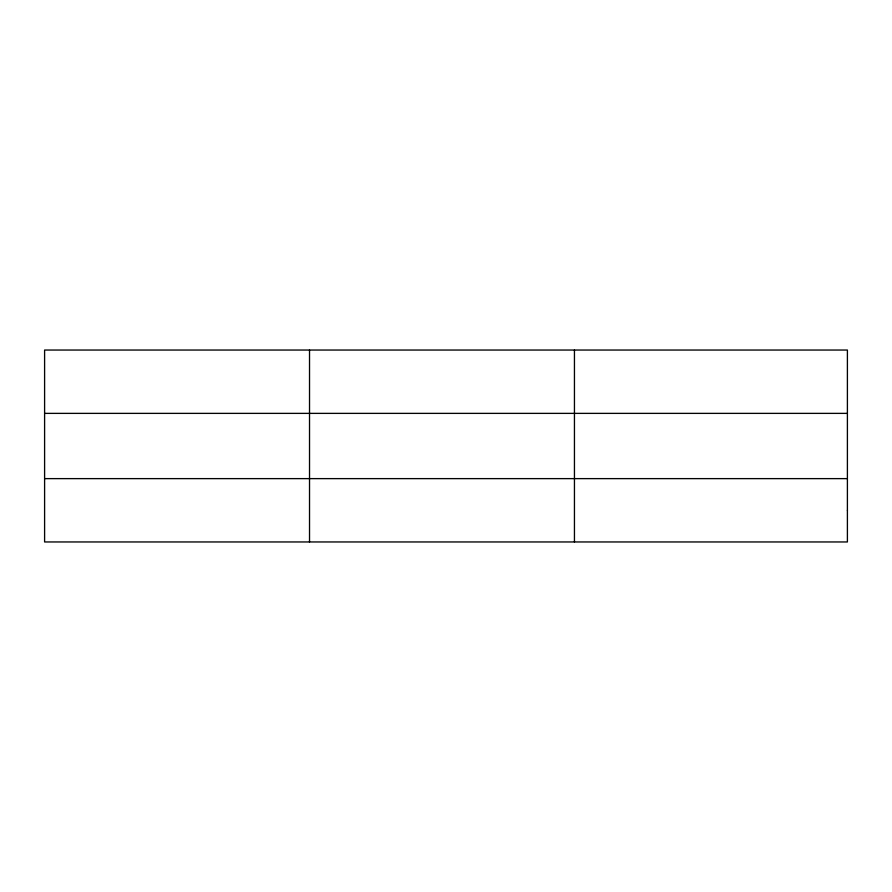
<?xml version="1.0" encoding="UTF-8"?>
<svg xmlns="http://www.w3.org/2000/svg" width="892" height="892" viewBox="0 0 892 892"><rect width="100%" height="100%" fill="white"/><g stroke="black" fill="none" stroke-linecap="round" stroke-linejoin="round"><path stroke-width="1.34" d="M309.524 350.043L309.524 541.957M574.448 350.043L574.448 541.957M44.6 413.375L847.4 413.375M44.6 478.625L847.4 478.625M847.4 510.291L847.4 541.957L44.6 541.957L44.6 350.043L847.4 350.043L847.4 510.291"/></g></svg>
